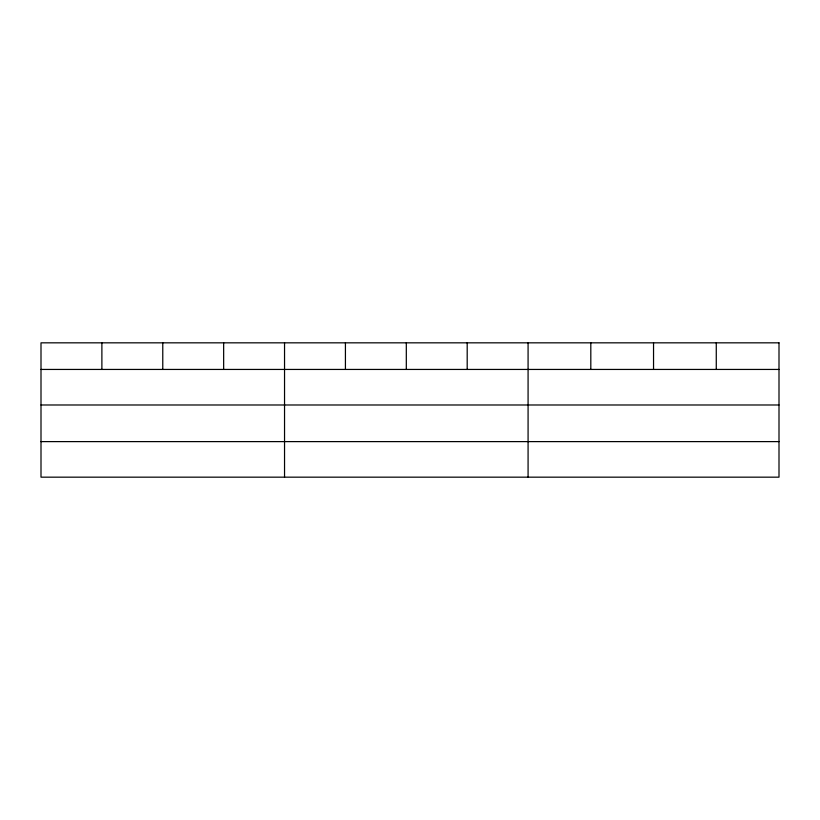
<?xml version="1.0" encoding="UTF-8"?>
<svg xmlns="http://www.w3.org/2000/svg" width="820" height="820" viewBox="0 0 820 820"><rect width="100%" height="100%" fill="white"/><g stroke="black" fill="none" stroke-linecap="round" stroke-linejoin="round"><path stroke-width="1.23" d="M41 369.441L779 369.441M41 404.988L779 404.988M41 441.611L779 441.611M716.27 342.832L716.27 369.441M653.54 342.832L653.54 369.441M590.81 342.832L590.81 369.441M528.08 342.832L528.08 477.168M467.195 342.832L467.195 369.441M406.31 342.832L406.31 369.441M345.425 342.832L345.425 369.441M284.54 342.832L284.54 477.168M223.655 342.832L223.655 369.441M162.77 342.832L162.77 369.441M101.885 342.832L101.885 369.441M779 342.832L41 342.832L41 477.168L779 477.168L779 342.832"/></g></svg>
